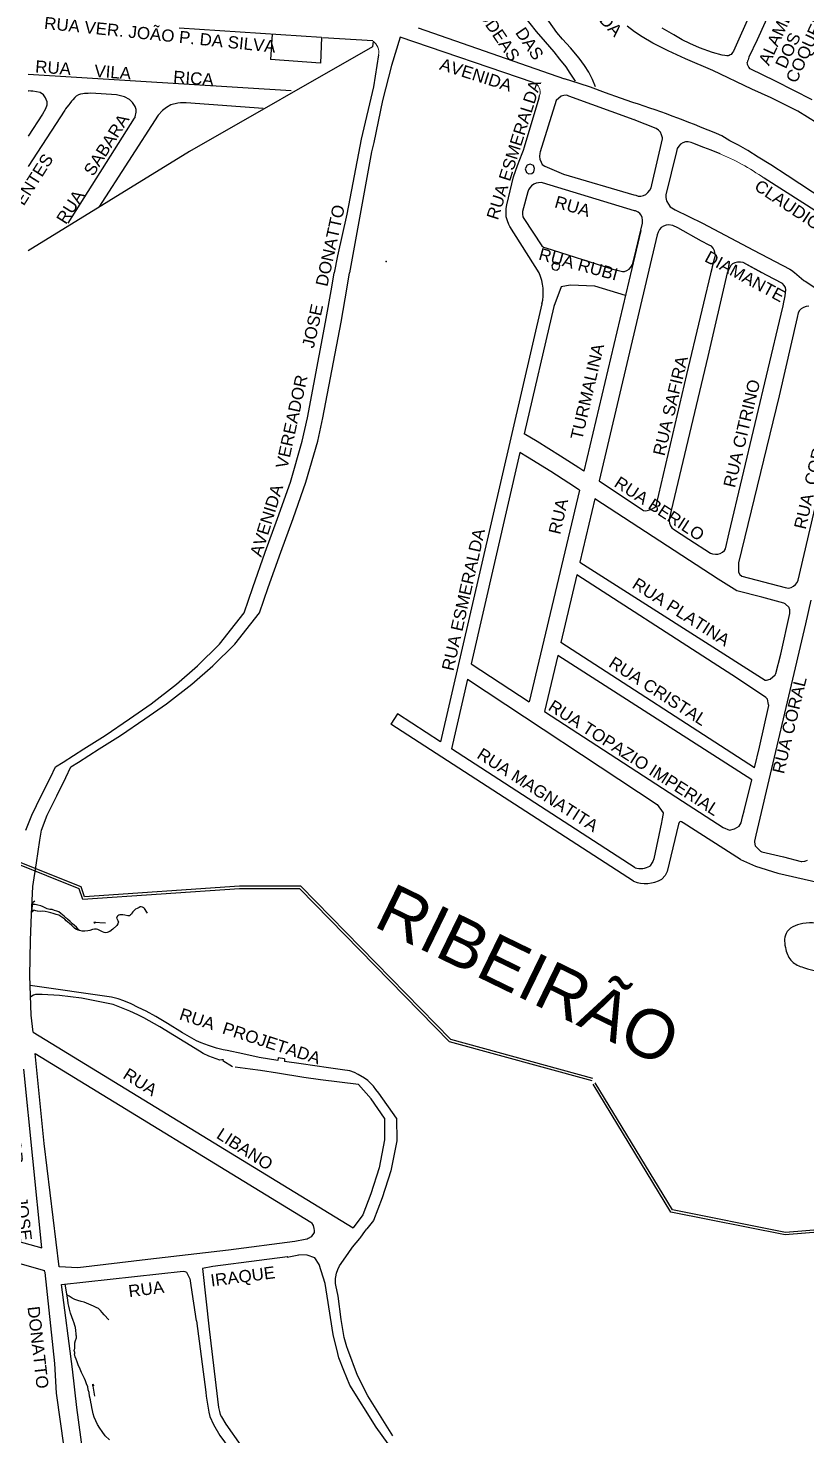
# Model space of a CAD drawing. Header units: millimetres. Extents: x 583 to 26013, y 350 to 21391.
# Drawn here: x 15091 to 15733, y 15925 to 17086 of the extents above; entities that cross this region are included whole.
import ezdxf

# ---------------------------------------------------------------- set-up
doc = ezdxf.new("R2010")
doc.units = ezdxf.units.MM
for name, color, linetype in [('105-QUADRAS_ESTRADAS', 80, 'Continuous'), ('110-CERCA_DE_ARAME', 10, 'Continuous'), ('115-PONTES_E_VIADUTO', 210, 'Continuous'), ('145-', 130, 'Continuous'), ('LINE', 7, 'Continuous'), ('RIOS', 140, 'Continuous'), ('TORRES', 7, 'Continuous')]:
    doc.layers.add(name, color=color, linetype=linetype)
doc.styles.add('EU', font='arial.ttf', dxfattribs={"height": 10})

# ---------------------------------------------------------------- blocks, each defined once
blk = doc.blocks.new('A$C17847469')
at = {"layer": 'LINE', "color": 1, "lineweight": 25}
blk.add_point((4.24, 4.24), dxfattribs=at)

msp = doc.modelspace()

# ---------------------------------------------------------------- linework, layer by layer
at = {"color": 0, "linetype": 'Continuous'}
for p, q in [((15514.85016, 16858.4526, -814.94843), (15431.22967, 16497.41609, -814.94843)), ((15524.59227, 16856.19621, -814.94843), (15500.34024, 16751.4866, -814.94843)), ((15496.7696, 16736.07014, -814.94843), (15456.39013, 16561.72936, -814.94843)), ((15453.45531, 16549.0581, -814.94843), (15440.15654, 16491.63984, -814.94843)), ((15395.66347, 16520.42967), (15390.23093, 16512.03399)), ((14921.68471, 16131.15968), (15102.40896, 16080.22212)), ((14916.39322, 16114.61956), (15104.56113, 16061.58399))]:
    msp.add_line(p, q, dxfattribs=at)
at = {"color": 0, "linetype": 'Continuous', "elevation": -814.94843}
for points in [[(15089.38754, 16424.62318), (15094.15382, 16436.89747), (15102.06344, 16452.94908), (15109.52999, 16468.10153), (15113.77562, 16476.71751), (15120.06069, 16480.71182), (15137.13764, 16491.5646), (15154.58296, 16502.65149), (15174.71922, 16516.38238), (15192.5016, 16528.80694), (15213.48966, 16544.86906), (15230.8495, 16560.14076), (15248.99697, 16578.03166), (15262.19413, 16594.65308), (15269.37718, 16603.69992), (15276.46262, 16624.77891), (15286.77524, 16653.83275), (15296.90672, 16681.52817), (15307.51393, 16711.54897), (15317.28084, 16745.18675), (15321.58994, 16764.61997), (15336.50552, 16843.48728), (15341.64358, 16872.20412), (15343.61551, 16884.00241)], [(15095.2319, 16257.99396), (15093.80969, 16272.17554), (15092.70327, 16304.44706), (15093.12162, 16333.6276), (15093.9146, 16355.35084), (15095.03082, 16378.27284), (15097.99463, 16397.73988), (15100.82594, 16416.33667), (15102.08754, 16424.62318), (15106.85382, 16436.89747), (15114.76344, 16452.94908), (15122.22999, 16468.10153), (15126.47562, 16476.71751), (15132.76069, 16480.71182), (15149.83764, 16491.5646), (15167.28296, 16502.65149), (15187.41922, 16516.38238), (15205.2016, 16528.80694), (15226.18966, 16544.86906), (15243.5495, 16560.14076), (15261.69697, 16578.03166), (15274.89413, 16594.65308), (15282.07718, 16603.69992), (15289.16262, 16624.77891), (15299.47524, 16653.83275), (15309.60672, 16681.52817), (15320.21393, 16711.54897), (15329.98084, 16745.18675), (15334.28994, 16764.61997), (15349.20552, 16843.48728), (15354.34358, 16872.20412), (15356.31551, 16884.00241)], [(15549.42029, 16720.47388), (15545.25392, 16723.19127), (15530.11214, 16732.88137), (15510.98895, 16744.93085), (15500.34024, 16751.4866)], [(15545.74776, 16704.96072), (15537.11384, 16710.59193), (15522.0711, 16720.21865), (15503.0586, 16732.19839), (15496.7696, 16736.07014)]]:
    msp.add_lwpolyline(points, dxfattribs=at)
at = {"color": 0, "linetype": 'Continuous'}
for points in [[(15583.70076, 16865.27822), (15558.44564, 16873.00617), (15538.16021, 16873.88746), (15530.66342, 16872.56552), (15524.59227, 16856.19621)], [(15678.5247, 16400.42151), (15690.87996, 16394.86735), (15709.47645, 16389.07553), (15838.44986, 16359.79161), (15840.50273, 16357.61969), (15841.95181, 16351.22455), (15842.07255, 16339.27893), (15841.46875, 16336.383), (15837.96681, 16328.29857), (15833.49469, 16321.33217), (15826.37005, 16313.97172), (15823.4719, 16310.71385), (15811.39625, 16307.45593), (15807.16976, 16306.73196), (15755.73426, 16315.28213)], [(15384.97243, 16187.11391), (15385.14421, 16169.3675), (15380.60233, 16146.28349), (15373.74481, 16124.86477), (15367.07813, 16107.55751), (15359.25355, 16096.71463)], [(15394.97287, 16187.11623), (15395.15365, 16168.44103), (15390.30253, 16143.7853), (15383.1804, 16121.54014), (15375.94455, 16102.75526), (15370.37664, 16095.94604)]]:
    msp.add_lwpolyline(points, dxfattribs=at)
at = {"color": 0, "linetype": 'Continuous', "lineweight": 20}
for centre, radius, start, end in [((15368.42789, 17065.57407), 11.93529, 350.97777706, 52.97123889), ((15504.89237, 17033.01502), 8.52803, 340.73212595, 70.74519326), ((15590.0256, 16810.13748), 186.42736, 54.60148886, 67.79756015)]:
    msp.add_arc(centre, radius, start, end, dxfattribs=at)
at = {"color": 0, "linetype": 'Continuous'}
for centre, radius, start, end in [((15345.08985, 16264.302), 798.69099, 66.52750339, 72.16222286), ((15476.64399, 16867.78981), 39.33059, 346.26667518, 24.41125131), ((15596.17498, 16408.8699), 15.91986, 253.56508077, 299.29313108), ((15600.29093, 16408.70155), 27.99966, 249.3530184, 298.53453916)]:
    msp.add_arc(centre, radius, start, end, dxfattribs=at)
msp.add_spline([(15755.73426, 16315.28213), (15754.36343, 16330.5211), (15749.05132, 16343.70535), (15730.03072, 16347.6435), (15716.15085, 16339.42477), (15715.97954, 16326.24047), (15720.94888, 16316.48071), (15730.54479, 16311.34398), (15756.79493, 16305.32567)], degree=3, dxfattribs=at)
at = {"layer": '105-QUADRAS_ESTRADAS', "color": 0, "linetype": 'Continuous'}
for p, q in [((15527.21551, 17082.30241), (15494.81551, 17128.30241)), ((15510.41551, 17083.00241), (15500.01551, 17096.30241)), ((15687.51551, 17099.40241), (15672.81551, 17066.80241)), ((15705.51551, 17105.40241), (15692.31551, 17076.30241)), ((15412.71551, 17086.00241), (15533.43464, 17043.88404)), ((15591.11551, 17082.90241), (15585.01551, 17087.50241)), ((15623.61551, 17080.20241), (15613.91551, 17085.90241)), ((15375.51551, 17075.30241), (15334.21551, 17077.90241)), ((15517.81551, 17074.50241), (15510.41551, 17083.00241)), ((15524.91551, 17066.40241), (15517.81551, 17074.50241)), ((15531.91551, 17076.80241), (15527.21551, 17082.30241)), ((15538.51551, 17069.60241), (15531.91551, 17076.80241)), ((15591.21551, 17082.90241), (15591.21551, 17082.90241)), ((15597.51551, 17078.70241), (15591.21551, 17082.90241)), ((15606.21551, 17073.40241), (15597.51551, 17078.70241)), ((15618.91551, 17067.10241), (15606.21551, 17073.40241)), ((15630.61551, 17076.20241), (15623.61551, 17080.20241)), ((15636.81551, 17073.20241), (15630.61551, 17076.20241)), ((15644.91551, 17069.70241), (15636.81551, 17073.20241)), ((15692.31551, 17076.30241), (15685.51551, 17061.80241)), ((15380.21551, 17063.70241), (15376.01551, 17037.30241)), ((15529.71551, 17060.20241), (15524.91551, 17066.40241)), ((15534.91551, 17053.80241), (15529.71551, 17060.20241)), ((15545.61551, 17061.10241), (15538.51551, 17069.60241)), ((15550.01551, 17055.00241), (15545.61551, 17061.10241)), ((15633.31551, 17060.60241), (15618.91551, 17067.10241)), ((15655.81551, 17050.90241), (15633.31551, 17060.60241)), ((15655.61551, 17065.80241), (15644.91551, 17069.70241)), ((15663.41551, 17063.60241), (15655.61551, 17065.80241)), ((15665.61551, 17063.20241), (15663.41551, 17063.60241)), ((15667.31551, 17062.90241), (15665.61551, 17063.20241)), ((15668.41551, 17063.10241), (15667.31551, 17062.90241)), ((15669.21551, 17063.20241), (15668.41551, 17063.10241)), ((15670.11551, 17063.80241), (15669.21551, 17063.20241)), ((15670.91551, 17064.10241), (15670.11551, 17063.80241)), ((15671.51551, 17064.80241), (15670.91551, 17064.10241)), ((15672.11551, 17065.60241), (15671.51551, 17064.80241)), ((15672.81551, 17066.80241), (15672.11551, 17065.60241)), ((15685.51551, 17061.80241), (15684.81551, 17059.70241)), ((15538.21551, 17048.80241), (15534.91551, 17053.80241)), ((15542.41551, 17042.20241), (15538.21551, 17048.80241)), ((15553.61551, 17049.60241), (15550.01551, 17055.00241)), ((15556.61551, 17043.60241), (15553.61551, 17049.60241)), ((15687.91551, 17035.60241), (15655.81551, 17050.90241)), ((15684.41551, 17058.70241), (15684.21551, 17057.50241)), ((15684.31551, 17056.50241), (15684.21551, 17057.50241)), ((15684.41551, 17055.70241), (15684.31551, 17056.50241)), ((15684.81551, 17059.70241), (15684.41551, 17058.70241)), ((15684.81551, 17054.70241), (15684.41551, 17055.70241)), ((15685.51551, 17053.50241), (15684.81551, 17054.70241)), ((15686.61551, 17052.20241), (15685.51551, 17053.50241)), ((15707.51551, 17042.00241), (15686.61551, 17052.20241)), ((15091.31551, 17048.10241), (15091.21551, 17048.10241)), ((15308.11551, 17034.20241), (15091.31551, 17047.70241)), ((15376.01551, 17037.30241), (15365.81551, 16994.20241)), ((15545.68421, 17040.09846), (15533.43464, 17043.88404)), ((15554.93652, 17037.05115), (15545.68421, 17040.09846)), ((15567.14146, 17032.58264), (15554.93652, 17037.05115)), ((15558.91551, 17037.30241), (15556.61551, 17043.60241)), ((15737.71551, 17026.80241), (15707.51551, 17042.00241)), ((15091.21551, 17034.10241), (15091.41551, 17034.10241)), ((15093.31551, 17033.80241), (15091.41551, 17034.10241)), ((15095.11551, 17033.80241), (15093.31551, 17033.80241)), ((15101.01551, 17032.70241), (15095.11551, 17033.80241)), ((15103.91551, 17030.70241), (15101.01551, 17032.70241)), ((15105.61551, 17028.30241), (15103.91551, 17030.70241)), ((15106.61551, 17025.50241), (15105.61551, 17028.30241)), ((15106.61551, 17025.50241), (15106.51551, 17022.20241)), ((15126.81551, 17025.50241), (15125.51551, 17023.80241)), ((15127.91551, 17026.70241), (15126.81551, 17025.50241)), ((15129.61551, 17028.60241), (15127.91551, 17026.70241)), ((15130.91551, 17029.70241), (15129.61551, 17028.60241)), ((15132.81551, 17030.70241), (15130.91551, 17029.70241)), ((15134.31551, 17031.30241), (15132.81551, 17030.70241)), ((15136.21551, 17031.60241), (15134.31551, 17031.30241)), ((15137.71551, 17031.90241), (15136.21551, 17031.60241)), ((15138.91551, 17032.00241), (15137.71551, 17031.90241)), ((15140.71551, 17032.00241), (15138.91551, 17032.00241)), ((15142.81551, 17032.10241), (15140.71551, 17032.00241)), ((15164.11551, 17030.80241), (15142.81551, 17032.10241)), ((15170.71551, 17029.30241), (15163.91551, 17030.70241)), ((15174.81551, 17026.90241), (15170.71551, 17029.30241)), ((15177.11551, 17024.60241), (15174.81551, 17026.90241)), ((15500.50387, 16987.98984), (15512.44749, 17028.42892)), ((15512.44749, 17028.42892), (15512.94271, 17030.20089)), ((15526.6659, 17026.13755), (15513.49129, 16983.83502)), ((15530.6679, 17029.67958), (15526.6659, 17026.13755)), ((15532.92704, 17030.32452), (15530.6679, 17029.67958)), ((15535.34012, 17030.43466), (15532.92704, 17030.32452)), ((15536.93839, 17029.85122), (15535.34012, 17030.43466)), ((15591.04413, 17010.12647), (15536.93839, 17029.85122)), ((15579.66184, 17028.03412), (15567.14146, 17032.58264)), ((15589.74728, 17024.59802), (15579.66184, 17028.03412)), ((15703.81551, 17028.40241), (15687.91551, 17035.60241)), ((15725.91551, 17017.30241), (15703.81551, 17028.40241)), ((15121.31551, 17018.10241), (15091.21551, 16971.70241)), ((15102.91551, 17015.00241), (15091.21551, 16996.70241)), ((15105.61551, 17019.40241), (15102.91551, 17015.00241)), ((15106.51551, 17022.20241), (15105.61551, 17019.40241)), ((15122.11551, 17019.30241), (15121.31551, 17018.10241)), ((15123.21551, 17020.60241), (15122.11551, 17019.30241)), ((15124.61551, 17022.60241), (15123.21551, 17020.60241)), ((15125.51551, 17023.80241), (15124.61551, 17022.60241)), ((15198.51551, 17014.20241), (15149.51551, 16938.30241)), ((15179.51551, 17021.10241), (15177.11551, 17024.60241)), ((15179.41551, 17012.80241), (15180.21551, 17016.60241)), ((15180.21551, 17018.70241), (15179.51551, 17021.10241)), ((15180.21551, 17016.60241), (15180.21551, 17018.70241)), ((15202.01551, 17017.80241), (15198.51551, 17014.20241)), ((15205.41551, 17020.40241), (15202.01551, 17017.80241)), ((15208.81551, 17022.50241), (15205.41551, 17020.40241)), ((15214.61551, 17024.00241), (15208.81551, 17022.50241)), ((15216.91551, 17024.30241), (15214.61551, 17024.00241)), ((15221.51551, 17024.30241), (15216.91551, 17024.30241)), ((15284.91551, 17019.60241), (15221.51551, 17024.30241)), ((15741.81551, 17007.50241), (15725.91551, 17017.30241)), ((15178.71551, 17011.50241), (15124.01551, 16925.00241)), ((15179.41551, 17012.80241), (15178.71551, 17011.50241)), ((15609.04413, 17003.12647), (15591.04413, 17010.12647)), ((15610.89216, 17001.82479), (15609.04413, 17003.12647)), ((15091.21551, 16995.90241), (15091.21551, 16995.90241)), ((15365.81551, 16994.20241), (15359.01551, 16958.30241)), ((15605.43715, 16956.66246), (15614.28309, 16994.57095)), ((15612.50089, 16999.96292), (15610.89216, 17001.82479)), ((15613.49266, 16997.79128), (15612.50089, 16999.96292)), ((15614.1805, 16995.35986), (15613.49266, 16997.79128)), ((15614.28309, 16994.57095), (15614.1805, 16995.35986)), ((15631.15149, 16991.35594), (15629.22708, 16990.2167)), ((15633.22121, 16991.99368), (15631.15149, 16991.35594)), ((15635.45122, 16992.04558), (15633.22121, 16991.99368)), ((15638.05074, 16991.49173), (15635.45122, 16992.04558)), ((15639.42272, 16991.07044), (15638.05074, 16991.49173)), ((15648.44223, 16987.52116), (15639.42272, 16991.07044)), ((15669.91551, 16993.00241), (15663.21551, 16996.90241)), ((15676.91551, 16989.30241), (15669.91551, 16993.00241)), ((15494.74799, 16972.63669), (15498.48248, 16982.38791)), ((15498.48248, 16982.38791), (15499.53824, 16985.26456)), ((15499.53824, 16985.26456), (15500.50387, 16987.98984)), ((15513.14903, 16982.74096), (15512.84926, 16980.12551)), ((15512.84926, 16980.12551), (15513.06651, 16977.8123)), ((15513.49129, 16983.83502), (15513.14903, 16982.74096)), ((15625.77367, 16984.1883), (15617.04538, 16948.32212)), ((15626.45923, 16986.57592), (15625.77367, 16984.1883)), ((15627.63157, 16988.5384), (15626.45923, 16986.57592)), ((15629.22708, 16990.2167), (15627.63157, 16988.5384)), ((15654.42473, 16985.1938), (15648.44223, 16987.52116)), ((15661.86307, 16982.17852), (15654.42473, 16985.1938)), ((15684.51551, 16984.80241), (15676.91551, 16989.30241)), ((15693.21551, 16979.40241), (15684.51551, 16984.80241)), ((15703.61551, 16973.00241), (15693.21551, 16979.40241)), ((15491.48664, 16963.33804), (15494.74799, 16972.63669)), ((15502.59223, 16972.75618), (15500.97764, 16969.89004)), ((15500.97764, 16969.89004), (15502.17043, 16966.91543)), ((15505.18327, 16973.53896), (15502.59223, 16972.75618)), ((15507.87764, 16972.45004), (15505.18327, 16973.53896)), ((15506.51964, 16966.06804), (15508.19609, 16967.39715)), ((15508.79264, 16970.03904), (15507.87764, 16972.45004)), ((15508.19609, 16967.39715), (15508.79264, 16970.03904)), ((15513.06651, 16977.8123), (15514.18987, 16975.37337)), ((15514.18987, 16975.37337), (15515.10903, 16973.51706)), ((15515.10903, 16973.51706), (15517.23635, 16972.08204)), ((15517.23635, 16972.08204), (15532.74464, 16965.50461)), ((15717.11551, 16964.40241), (15703.61551, 16973.00241)), ((15359.01551, 16958.30241), (15353.91551, 16932.50241)), ((15485.90383, 16940.07858), (15491.48664, 16963.33804)), ((15502.17043, 16966.91543), (15503.94464, 16965.73204)), ((15503.94464, 16965.73204), (15506.51964, 16966.06804)), ((15503.94464, 16965.73204), (15503.94464, 16965.73204)), ((15506.31069, 16955.84162), (15504.87533, 16954.28832)), ((15508.18703, 16957.084), (15506.31069, 16955.84162)), ((15509.97805, 16958.01668), (15508.18703, 16957.084)), ((15512.08765, 16958.39917), (15509.97805, 16958.01668)), ((15514.28863, 16958.45835), (15512.08765, 16958.39917)), ((15515.21654, 16958.33403), (15514.28863, 16958.45835)), ((15591.08645, 16935.22508), (15515.21654, 16958.33403)), ((15532.74464, 16965.50461), (15590.74464, 16948.50461)), ((15604.84045, 16954.25688), (15605.43715, 16956.66246)), ((15789.31461, 16916.54056), (15717.11551, 16964.40241)), ((15503.28934, 16950.73185), (15498.91724, 16934.6826)), ((15503.805, 16952.50054), (15503.28934, 16950.73185)), ((15504.87533, 16954.28832), (15503.805, 16952.50054)), ((15590.74464, 16948.50461), (15592.2061, 16948.10708)), ((15592.2061, 16948.10708), (15594.21237, 16947.40742)), ((15594.21237, 16947.40742), (15596.36617, 16947.32282)), ((15596.36617, 16947.32282), (15598.63271, 16947.76711)), ((15598.63271, 16947.76711), (15600.58965, 16948.71637)), ((15600.58965, 16948.71637), (15602.31943, 16950.3196)), ((15602.31943, 16950.3196), (15603.84785, 16952.27249)), ((15603.84785, 16952.27249), (15604.84045, 16954.25688)), ((15617.04538, 16948.32212), (15617.09883, 16946.08738)), ((15617.09883, 16946.08738), (15617.61952, 16943.3362)), ((15353.91551, 16932.50241), (15346.31551, 16898.00241)), ((15485.34206, 16933.7543), (15485.50122, 16937.03436)), ((15485.45038, 16930.36866), (15485.34206, 16933.7543)), ((15485.50122, 16937.03436), (15485.90383, 16940.07858)), ((15498.91724, 16934.6826), (15498.90706, 16934.36876)), ((15498.90706, 16934.36876), (15498.92986, 16932.39266)), ((15498.92986, 16932.39266), (15499.24158, 16930.11609)), ((15592.08645, 16935.22508), (15591.08645, 16935.22508)), ((15594.14435, 16934.19892), (15592.08645, 16935.22508)), ((15595.61113, 16933.08433), (15594.14435, 16934.19892)), ((15596.72249, 16931.5514), (15595.61113, 16933.08433)), ((15617.61952, 16943.3362), (15617.73825, 16942.87294)), ((15617.73825, 16942.87294), (15620.49074, 16938.56894)), ((15620.49074, 16938.56894), (15620.67822, 16938.37901)), ((15620.67822, 16938.37901), (15624.83425, 16935.90751)), ((15624.83425, 16935.90751), (15647.19164, 16924.97004)), ((15486.37295, 16927.01438), (15485.45038, 16930.36866)), ((15487.53366, 16923.94655), (15486.37295, 16927.01438)), ((15488.38076, 16922.39713), (15487.53366, 16923.94655)), ((15512.45852, 16884.04448), (15488.38076, 16922.39713)), ((15499.24158, 16930.11609), (15500.06399, 16928.79996)), ((15500.06399, 16928.79996), (15514.86019, 16906.3163)), ((15591.21943, 16897.18713), (15597.83173, 16925.13163)), ((15597.53546, 16929.63109), (15596.72249, 16931.5514)), ((15597.8373, 16927.54632), (15597.53546, 16929.63109)), ((15597.83173, 16925.13163), (15597.8373, 16927.54632)), ((15613.2652, 16921.43659), (15611.79284, 16919.72587)), ((15615.02403, 16922.60963), (15613.2652, 16921.43659)), ((15617.24259, 16923.39012), (15615.02403, 16922.60963)), ((15619.28908, 16923.66259), (15617.24259, 16923.39012)), ((15622.89564, 16922.97504), (15619.28908, 16923.66259)), ((15627.02378, 16921.18996), (15622.89564, 16922.97504)), ((15646.32964, 16910.25404), (15627.02378, 16921.18996)), ((15647.19164, 16924.97004), (15689.29512, 16902.63294)), ((15596.43029, 16919.04915), (15549.42029, 16720.47388)), ((15610.00604, 16915.34847), (15562.03703, 16712.72224)), ((15610.6624, 16917.66814), (15610.00604, 16915.34847)), ((15611.79284, 16919.72587), (15610.6624, 16917.66814)), ((15652.78416, 16906.99721), (15646.32964, 16910.25404)), ((15346.31551, 16898.00241), (15343.61551, 16884.00241)), ((15514.86019, 16906.3163), (15516.12626, 16905.37479)), ((15516.12626, 16905.37479), (15518.20439, 16904.56662)), ((15518.20439, 16904.56662), (15573.42604, 16887.16529)), ((15654.73149, 16906.00175), (15652.78416, 16906.99721)), ((15656.15805, 16904.42952), (15654.73149, 16906.00175)), ((15657.10371, 16902.13102), (15656.15805, 16904.42952)), ((15656.85964, 16894.82704), (15657.89679, 16898.4996)), ((15657.89679, 16898.4996), (15657.10371, 16902.13102)), ((15689.29512, 16902.63294), (15719.17581, 16887.03117)), ((15524.00626, 16891.85214), (15523.07164, 16890.01204)), ((15523.07164, 16890.01204), (15523.26702, 16888.43996)), ((15523.26702, 16888.43996), (15523.93587, 16887.20876)), ((15523.93587, 16887.20876), (15525.27353, 16886.43486)), ((15523.93587, 16887.20876), (15523.93587, 16887.20876)), ((15525.90718, 16892.80192), (15524.00626, 16891.85214)), ((15525.27353, 16886.43486), (15527.06884, 16886.29415)), ((15528.40652, 16892.13355), (15525.90718, 16892.80192)), ((15527.06884, 16886.29415), (15529.18096, 16887.91229)), ((15529.56819, 16890.23399), (15528.40652, 16892.13355)), ((15529.18096, 16887.91229), (15529.56819, 16890.23399)), ((15573.42604, 16887.16529), (15581.25284, 16885.16666)), ((15583.03276, 16885.20897), (15584.87938, 16885.94129)), ((15584.87938, 16885.94129), (15586.69828, 16887.20788)), ((15586.69828, 16887.20788), (15588.29582, 16888.83042)), ((15588.29582, 16888.83042), (15589.44051, 16890.82348)), ((15589.44051, 16890.82348), (15590.21943, 16893.18713)), ((15590.21943, 16893.18713), (15591.21943, 16897.18713)), ((15634.29464, 16800.13404), (15656.85964, 16894.82704)), ((15654.29464, 16884.13404), (15656.85964, 16894.82704)), ((15670.4997, 16890.19842), (15667.60064, 16884.13604)), ((15672.11348, 16891.51222), (15670.4997, 16890.19842)), ((15674.05915, 16892.43071), (15672.11348, 16891.51222)), ((15676.25737, 16892.79164), (15674.05915, 16892.43071)), ((15678.65562, 16892.90032), (15676.25737, 16892.79164)), ((15680.70975, 16892.48534), (15678.65562, 16892.90032)), ((15700.15164, 16882.05904), (15680.70975, 16892.48534)), ((15696.15164, 16884.05904), (15680.70975, 16892.48534)), ((15719.17581, 16887.03117), (15720.76562, 16886.14443)), ((15720.76562, 16886.14443), (15723.07545, 16884.22413)), ((15343.61551, 16884.00241), (15343.61551, 16884.00241)), ((15581.25284, 16885.16666), (15583.03276, 16885.20897)), ((15667.60064, 16884.13604), (15651.70464, 16814.97204)), ((15667.60064, 16884.13604), (15667.60064, 16884.13604)), ((15713.25987, 16875.31315), (15700.15164, 16882.05904)), ((15714.60968, 16873.6454), (15713.25987, 16875.31315)), ((15723.07545, 16884.22413), (15730.95526, 16877.87471)), ((15723.07545, 16884.22413), (15723.07545, 16884.22413)), ((15730.95526, 16877.87471), (15732.0403, 16877.08342)), ((15732.0403, 16877.08342), (15757.94164, 16859.98204)), ((15715.69739, 16871.85638), (15714.60968, 16873.6454)), ((15714.98372, 16862.48047), (15715.47073, 16865.08499)), ((15715.47073, 16865.08499), (15716.11053, 16870.12307)), ((15716.11053, 16870.12307), (15715.69739, 16871.85638)), ((15712.00964, 16849.95904), (15713.80457, 16856.9601)), ((15713.80457, 16856.9601), (15714.3044, 16859.80546)), ((15714.3044, 16859.80546), (15714.98372, 16862.48047)), ((15726.24227, 16851.04972), (15725.19464, 16847.15804)), ((15727.23168, 16852.97688), (15726.24227, 16851.04972)), ((15728.59564, 16854.44159), (15727.23168, 16852.97688)), ((15730.61432, 16855.59371), (15728.59564, 16854.44159)), ((15732.65745, 16856.46431), (15730.61432, 16855.59371)), ((15735.01975, 16856.60501), (15732.65745, 16856.46431)), ((15669.32964, 16669.62404), (15712.00964, 16849.95904)), ((15725.19464, 16847.15804), (15710.39164, 16782.64504)), ((15651.70464, 16814.97204), (15620.06384, 16682.24849)), ((15726.07564, 16630.62038), (15767.29383, 16807.37034)), ((15609.27631, 16693.21172), (15634.29464, 16800.13404)), ((15710.39164, 16782.64504), (15677.0813, 16644.91837)), ((15562.03703, 16712.72224), (15597.76735, 16688.67921)), ((15545.74776, 16704.96072), (15504.4505, 16530.51671)), ((15558.48762, 16697.72917), (15546.15747, 16645.6453)), ((15660.05984, 16631.48641), (15558.48762, 16697.72917)), ((15597.76735, 16688.67921), (15598.71925, 16688.04137)), ((15602.82769, 16688.28927), (15605.29115, 16689.12187)), ((15605.29115, 16689.12187), (15607.08735, 16690.39092)), ((15607.08735, 16690.39092), (15608.73224, 16691.5487)), ((15608.73224, 16691.5487), (15609.27631, 16693.21172)), ((15598.71925, 16688.04137), (15600.4717, 16687.78497)), ((15600.4717, 16687.78497), (15602.82769, 16688.28927)), ((15620.06384, 16682.24849), (15619.83597, 16679.76007)), ((15619.83597, 16679.76007), (15620.03656, 16677.68393)), ((15620.03656, 16677.68393), (15620.9183, 16675.61243)), ((15620.9183, 16675.61243), (15622.10202, 16673.81462)), ((15622.10202, 16673.81462), (15623.40207, 16672.65107)), ((15623.40207, 16672.65107), (15635.86364, 16664.43104)), ((15666.20979, 16656.56097), (15669.32964, 16669.62404)), ((15635.86364, 16664.43104), (15653.96454, 16652.89108)), ((15661.92325, 16652.79352), (15663.65522, 16653.79197)), ((15663.65522, 16653.79197), (15665.28863, 16655.20948)), ((15665.28863, 16655.20948), (15666.20979, 16656.56097)), ((15546.15747, 16645.6453), (15597.60964, 16612.88804)), ((15653.96454, 16652.89108), (15655.64334, 16652.37815)), ((15655.64334, 16652.37815), (15657.85859, 16652.0574)), ((15657.85859, 16652.0574), (15659.98913, 16652.12357)), ((15659.98913, 16652.12357), (15661.92325, 16652.79352)), ((15677.0813, 16644.91837), (15676.97259, 16640.76035)), ((15543.66874, 16635.13265), (15530.46227, 16579.34711)), ((15656.16833, 16562.4406), (15543.66874, 16635.13265)), ((15675.69435, 16621.80508), (15660.05984, 16631.48641)), ((15676.97259, 16640.76035), (15676.89815, 16637.36258)), ((15676.89815, 16637.36258), (15678.15628, 16635.39137)), ((15678.15628, 16635.39137), (15679.72456, 16634.04643)), ((15679.72456, 16634.04643), (15715.5005, 16624.56205)), ((15725.32107, 16628.82464), (15726.07564, 16630.62038)), ((15696.22932, 16616.8081), (15675.69435, 16621.80508)), ((15715.5005, 16624.56205), (15718.16692, 16624.17393)), ((15718.16692, 16624.17393), (15720.42303, 16624.7132)), ((15720.42303, 16624.7132), (15722.30876, 16625.76624)), ((15722.30876, 16625.76624), (15723.96579, 16627.27052)), ((15723.96579, 16627.27052), (15725.32107, 16628.82464)), ((15597.60964, 16612.88804), (15699.06819, 16548.39952)), ((15714.34269, 16611.86426), (15696.22932, 16616.8081)), ((15715.50617, 16611.22605), (15714.34269, 16611.86426)), ((15718.60803, 16608.23757), (15715.50617, 16611.22605)), ((15719.08607, 16606.93472), (15718.60803, 16608.23757)), ((15736.48838, 16614.29036), (15732.07915, 16594.74179)), ((15711.93407, 16569.81071), (15719.26773, 16603.30448)), ((15719.19199, 16606.41393), (15719.08607, 16606.93472)), ((15719.26773, 16603.30448), (15719.19199, 16606.41393)), ((15732.07915, 16594.74179), (15691.138, 16420.55115)), ((15690.20314, 16475.96618), (15530.46227, 16579.34711)), ((15456.39013, 16561.72936), (15504.4505, 16530.51671)), ((15527.90809, 16568.55796), (15516.97649, 16522.38175)), ((15687.80694, 16466.0587), (15527.90809, 16568.55796)), ((15675.2354, 16550.20261), (15656.16833, 16562.4406)), ((15707.83892, 16553.78957), (15711.93407, 16569.81071)), ((15699.40729, 16534.02607), (15675.2354, 16550.20261)), ((15703.16998, 16549.11538), (15707.3016, 16552.77139)), ((15707.3016, 16552.77139), (15707.83892, 16553.78957)), ((15453.45531, 16549.0581), (15609.80375, 16445.64258)), ((15699.06819, 16548.39952), (15700.0368, 16548.35505)), ((15700.0368, 16548.35505), (15703.16998, 16549.11538)), ((15694.34648, 16493.09748), (15701.96723, 16527.27581)), ((15700.85484, 16532.69809), (15699.40729, 16534.02607)), ((15701.72452, 16528.1814), (15700.85484, 16532.69809)), ((15701.96723, 16527.27581), (15701.72452, 16528.1814)), ((15431.22967, 16497.41609), (15395.66347, 16520.42967)), ((15516.97649, 16522.38175), (15630.74364, 16448.49604)), ((15590.41799, 16382.50028), (15390.23093, 16512.03399)), ((15591.67084, 16393.6005), (15440.15654, 16491.63984)), ((15690.20314, 16475.96618), (15694.34648, 16493.09748)), ((15681.61998, 16440.47775), (15687.80694, 16466.0587)), ((15609.80375, 16445.64258), (15614.74902, 16438.7628)), ((15630.74364, 16448.49604), (15664.41177, 16426.70966)), ((15614.8269, 16438.41746), (15613.6161, 16432.61525)), ((15614.74902, 16438.7628), (15614.8269, 16438.41746)), ((15679.12295, 16430.5429), (15680.23813, 16435.5063)), ((15680.23813, 16435.5063), (15681.61998, 16440.47775)), ((15613.37078, 16430.98498), (15607.23935, 16400.89635)), ((15613.6161, 16432.61525), (15613.37078, 16430.98498)), ((15627.47737, 16429.47374), (15618.25565, 16390.60319)), ((15628.07025, 16430.8604), (15627.47737, 16429.47374)), ((15628.67505, 16431.57925), (15628.07025, 16430.8604)), ((15629.13546, 16431.74261), (15628.67505, 16431.57925)), ((15629.87891, 16431.56952), (15629.13546, 16431.74261)), ((15631.24635, 16430.74432), (15629.87891, 16431.56952)), ((15678.5247, 16400.42151), (15631.24635, 16430.74432)), ((15664.41177, 16426.70966), (15669.5431, 16424.56028)), ((15669.5431, 16424.56028), (15673.70416, 16425.75263)), ((15673.70416, 16425.75263), (15677.39818, 16428.02977)), ((15677.39818, 16428.02977), (15679.12295, 16430.5429)), ((15690.10144, 16415.41107), (15690.02249, 16414.78196)), ((15690.02249, 16414.78196), (15690.72253, 16411.58394)), ((15691.138, 16420.55115), (15690.10144, 16415.41107)), ((15690.72253, 16411.58394), (15695.04369, 16407.34542)), ((15606.34464, 16398.76304), (15603.96421, 16394.98574)), ((15607.23935, 16400.89635), (15606.34464, 16398.76304)), ((15607.23935, 16400.89635), (15607.23935, 16400.89635)), ((15695.04369, 16407.34542), (15696.09686, 16406.85081)), ((15696.09686, 16406.85081), (15714.03821, 16402.64111)), ((15714.03821, 16402.64111), (15728.51823, 16398.72778)), ((15728.51823, 16398.72778), (15729.19495, 16398.77095)), ((15729.19495, 16398.77095), (15731.74097, 16399.0021)), ((15731.74097, 16399.0021), (15732.39355, 16399.20999)), ((15732.39355, 16399.20999), (15733.90961, 16399.83166)), ((15603.96421, 16394.98574), (15603.96421, 16394.98574)), ((15616.44071, 16387.11595), (15613.66604, 16384.10302)), ((15618.25565, 16390.60319), (15616.44071, 16387.11595)), ((15613.66604, 16384.10302), (15613.66604, 16384.10302)), ((15095.71551, 16288.70241), (15093.29155, 16287.28843)), ((15097.31551, 16289.20241), (15095.71551, 16288.70241)), ((15098.51551, 16289.20241), (15097.31551, 16289.20241)), ((15102.71551, 16289.10241), (15098.51551, 16289.20241)), ((15117.01551, 16288.30241), (15102.71551, 16289.10241)), ((15135.31551, 16286.10241), (15117.01551, 16288.30241)), ((15161.21551, 16280.80241), (15135.31551, 16286.10241)), ((15175.01551, 16275.50241), (15161.21551, 16280.80241)), ((15181.61551, 16272.30241), (15175.01551, 16275.50241)), ((15186.51551, 16269.80241), (15181.61551, 16272.30241)), ((15199.81551, 16262.40241), (15186.51551, 16269.80241)), ((15232.41551, 16242.30241), (15199.81551, 16262.40241)), ((15095.2319, 16257.99396), (15359.25355, 16096.71463)), ((15104.51551, 16166.30241), (15096.98787, 16240.49767)), ((15096.98787, 16240.49767), (15324.2124, 16101.56297)), ((15235.61551, 16240.60241), (15232.41551, 16242.30241)), ((15240.31551, 16238.30241), (15235.61551, 16240.60241)), ((15246.11551, 16236.00241), (15240.31551, 16238.30241)), ((15249.31551, 16235.10241), (15246.11551, 16236.00241)), ((15297.31551, 16236.90241), (15297.01551, 16234.70241)), ((15302.71551, 16236.00241), (15297.31551, 16236.90241)), ((15302.71551, 16236.00241), (15302.51551, 16233.90241)), ((15102.40896, 16080.22212), (15087.6521, 16227.60556)), ((15250.91551, 16235.20241), (15249.31551, 16235.10241)), ((15252.21551, 16235.20241), (15250.91551, 16235.20241)), ((15259.71551, 16229.60241), (15251.71551, 16234.50241)), ((15274.31551, 16227.70241), (15262.01551, 16229.20241)), ((15282.81551, 16226.40241), (15274.31551, 16227.70241)), ((15296.71551, 16224.30241), (15282.81551, 16226.40241)), ((15318.51551, 16220.60241), (15296.71551, 16224.30241)), ((15316.21551, 16232.00241), (15302.51551, 16233.90241)), ((15338.81551, 16228.60241), (15316.21551, 16232.00241)), ((15352.31551, 16226.70241), (15338.81551, 16228.60241)), ((15354.61551, 16226.50241), (15352.31551, 16226.70241)), ((15356.51551, 16226.10241), (15354.61551, 16226.50241)), ((15360.31551, 16224.90241), (15356.51551, 16226.10241)), ((15363.41551, 16223.30241), (15360.31551, 16224.90241)), ((15332.21551, 16218.70241), (15318.51551, 16220.60241)), ((15363.51551, 16214.90241), (15332.21551, 16218.70241)), ((15368.51551, 16220.20241), (15363.41551, 16223.30241)), ((15373.91551, 16203.00241), (15363.51551, 16214.90241)), ((15371.21551, 16218.10241), (15368.51551, 16220.20241)), ((15373.11551, 16216.40241), (15371.21551, 16218.10241)), ((15375.91551, 16213.60241), (15373.11551, 16216.40241)), ((15378.01551, 16210.90241), (15375.91551, 16213.60241)), ((15384.97243, 16187.11391), (15373.91551, 16203.00241)), ((15380.31551, 16207.70241), (15378.01551, 16210.90241)), ((15394.97287, 16187.11623), (15380.31551, 16207.70241)), ((15091.21551, 16197.90241), (15091.21551, 16197.90241)), ((15116.90878, 16064.71018), (15104.51551, 16166.30241)), ((15324.2124, 16101.56297), (15324.9485, 16100.8109)), ((15324.9485, 16100.8109), (15326.13829, 16098.73438)), ((15326.13829, 16098.73438), (15326.81034, 16096.32995)), ((15311.09876, 16085.49244), (15256.35699, 16078.25747)), ((15319.73747, 16087.05495), (15311.09876, 16085.49244)), ((15321.24206, 16087.49542), (15319.73747, 16087.05495)), ((15322.0884, 16087.88137), (15321.24206, 16087.49542)), ((15324.55147, 16089.20653), (15322.0884, 16087.88137)), ((15324.61146, 16089.41734), (15324.55147, 16089.20653)), ((15326.92999, 16093.03398), (15324.61146, 16089.41734)), ((15326.81034, 16096.32995), (15327.09553, 16094.50994)), ((15327.09553, 16094.50994), (15326.92999, 16093.03398)), ((15358.74064, 16080.78504), (15364.68164, 16088.05204)), ((15364.68164, 16088.05204), (15365.44764, 16089.04004)), ((15365.44764, 16089.04004), (15368.86664, 16093.63804)), ((15368.86664, 16093.63804), (15370.37664, 16095.94604)), ((15230.38332, 16075.45826), (15190.01517, 16070.52651)), ((15256.35699, 16078.25747), (15230.38332, 16075.45826)), ((15304.91564, 16072.53904), (15314.34076, 16074.597)), ((15321.19776, 16074.21928), (15314.34076, 16074.597)), ((15327.603, 16071.92502), (15321.19776, 16074.21928)), ((15348.01264, 16065.42704), (15354.97964, 16075.49604)), ((15354.97964, 16075.49604), (15358.74064, 16080.78504)), ((15132.27217, 16063.82008), (15116.90878, 16064.71018)), ((15190.01517, 16070.52651), (15132.27217, 16063.82008)), ((15331.30547, 16066.55506), (15327.603, 16071.92502)), ((15336.07778, 16050.96521), (15331.30547, 16066.55506)), ((15345.53764, 16059.46504), (15346.62664, 16062.51004)), ((15346.62664, 16062.51004), (15348.01264, 16065.42704)), ((15104.61551, 16061.50241), (15104.56113, 16061.58399)), ((15104.81551, 16061.00241), (15104.61551, 16061.50241)), ((15105.11551, 16059.90241), (15104.81551, 16061.00241)), ((15113.11551, 15984.90241), (15105.11551, 16059.90241)), ((15336.11351, 16050.83428), (15336.07778, 16050.96521)), ((15337.78265, 16040.48541), (15336.11351, 16050.83428)), ((15344.66964, 16050.98404), (15344.74564, 16054.99604)), ((15344.81364, 16049.53904), (15344.66964, 16050.98404)), ((15344.74564, 16054.99604), (15344.88464, 16056.39104)), ((15344.88464, 16056.39104), (15345.53764, 16059.46504)), ((15127.81551, 15980.10241), (15118.61136, 16050.09942)), ((15229.88315, 16020.02567), (15225.6088, 16049.1192)), ((15337.71948, 16040.38821), (15337.78265, 16040.48541)), ((15342.67683, 16008.747), (15337.71948, 16040.38821)), ((15346.69864, 16040.31004), (15344.81364, 16049.53904)), ((15349.34864, 16021.29904), (15346.69864, 16040.31004)), ((15229.88315, 16020.02567), (15237.71785, 15961.17655)), ((15351.52464, 16007.86804), (15349.34864, 16021.29904)), ((15346.65484, 15993.23111), (15342.67683, 16008.747)), ((15351.77964, 16006.32304), (15351.52464, 16007.86804)), ((15353.94264, 15998.71204), (15351.77964, 16006.32304)), ((15347.47354, 15989.71253), (15346.65484, 15993.23111)), ((15354.93521, 15996.32037), (15353.94264, 15998.71204)), ((15362.83798, 15975.00109), (15354.93521, 15996.32037)), ((15351.49699, 15979.26051), (15347.47354, 15989.71253)), ((15131.31551, 15948.70241), (15127.81551, 15980.10241)), ((15356.57495, 15966.97698), (15351.49699, 15979.26051)), ((15371.16364, 15958.15504), (15362.83798, 15975.00109)), ((15237.71785, 15961.17655), (15237.89167, 15957.86384)), ((15237.89167, 15957.86384), (15240.23789, 15944.86465)), ((15378.12997, 15932.43025), (15356.57495, 15966.97698)), ((15391.92364, 15925.23204), (15371.16364, 15958.15504)), ((15140.01551, 15884.00241), (15131.31551, 15948.70241)), ((15240.23789, 15944.86465), (15241.09488, 15941.27009)), ((15241.09488, 15941.27009), (15243.91459, 15934.64436)), ((15243.91459, 15934.64436), (15249.1509, 15925.6806)), ((15250.74621, 15940.93343), (15254.2141, 15934.87128)), ((15254.2141, 15934.87128), (15405.94023, 15718.86888)), ((15254.2141, 15934.87128), (15290.2141, 15883.87128)), ((15249.1509, 15925.6806), (15249.21843, 15925.65203)), ((15249.21843, 15925.65203), (15261.58034, 15908.89184)), ((15392.94082, 15911.70148), (15378.12997, 15932.43025))]:
    msp.add_line(p, q, dxfattribs=at)
at = {"layer": '110-CERCA_DE_ARAME', "color": 0, "linetype": 'Continuous'}
for p, q in [((15333.01551, 17078.00241), (15215.71551, 17085.70241)), ((15292.31551, 17080.80241), (15290.91551, 17060.00241)), ((15333.01551, 17078.00241), (15332.21551, 17057.00241)), ((15375.61551, 17075.10241), (15375.01551, 17070.50241)), ((15398.01551, 17078.30241), (15390.91551, 17055.00241)), ((15507.70466, 17041.066), (15398.01551, 17078.30241)), ((15375.01551, 17070.50241), (15224.31551, 16984.00241)), ((15332.21551, 17057.00241), (15290.91551, 17060.00241)), ((15390.91551, 17055.00241), (15383.31551, 17026.10241)), ((15383.31551, 17026.10241), (15376.21551, 16991.40241)), ((15591.21551, 17011.60241), (15591.21551, 17011.60241)), ((15376.21551, 16991.40241), (15374.21551, 16983.90241)), ((15224.31551, 16984.00241), (15091.21551, 16902.10241)), ((15374.21551, 16983.90241), (15356.31551, 16884.00241)), ((15801.75913, 16895.76367), (15698.01551, 16962.10241)), ((15356.31551, 16884.00241), (15356.31551, 16884.00241)), ((15160.01551, 16287.00241), (15092.97611, 16296.48892, -814.94843)), ((15165.51551, 16285.50241), (15160.01551, 16287.00241)), ((15170.11551, 16283.90241), (15165.51551, 16285.50241)), ((15176.11551, 16281.40241), (15170.11551, 16283.90241)), ((15182.01551, 16278.50241), (15176.11551, 16281.40241)), ((15188.51551, 16275.40241), (15182.01551, 16278.50241)), ((15196.61551, 16271.00241), (15188.51551, 16275.40241)), ((15206.01551, 16265.20241), (15196.61551, 16271.00241)), ((15218.41551, 16257.40241), (15206.01551, 16265.20241)), ((15226.21551, 16253.20241), (15218.41551, 16257.40241)), ((15230.01551, 16250.90241), (15226.21551, 16253.20241)), ((15233.91551, 16249.40241), (15230.01551, 16250.90241)), ((15239.81551, 16247.20241), (15233.91551, 16249.40241)), ((15246.51551, 16244.90241), (15239.81551, 16247.20241)), ((15252.01551, 16243.50241), (15246.51551, 16244.90241)), ((15255.41551, 16242.90241), (15252.01551, 16243.50241)), ((15268.11551, 16240.10241), (15255.41551, 16242.90241)), ((15281.61551, 16237.10241), (15268.11551, 16240.10241)), ((15297.01551, 16234.70241), (15281.61551, 16237.10241)), ((15243.49012, 16064.81731), (15234.99127, 16063.29799)), ((15234.99127, 16063.29799), (15240.36698, 16013.14241)), ((15281.80498, 16069.9121), (15243.49012, 16064.81731)), ((15305.18504, 16072.76795), (15281.80498, 16069.9121)), ((15305.36918, 16072.79458), (15305.18504, 16072.76795)), ((15118.61136, 16050.09942), (15218.89844, 16061.11212)), ((15218.89844, 16061.11212), (15220.40944, 16060.79202)), ((15220.40944, 16060.79202), (15221.89625, 16060.10223)), ((15221.89625, 16060.10223), (15224.46154, 16054.75175)), ((15224.46154, 16054.75175), (15224.90291, 16053.34056)), ((15224.90291, 16053.34056), (15225.02948, 16053.06234)), ((15225.6088, 16049.1192), (15225.02948, 16053.06234)), ((15240.36698, 16013.14241), (15248.20811, 15948.58964)), ((15114.51551, 15960.40241), (15113.11551, 15984.90241)), ((15121.01551, 15915.70241), (15114.51551, 15960.40241)), ((15248.20811, 15948.58964), (15248.93462, 15945.27547)), ((15248.93462, 15945.27547), (15249.64417, 15942.85989)), ((15249.64417, 15942.85989), (15250.74621, 15940.93343))]:
    msp.add_line(p, q, dxfattribs=at)
at = {"layer": '115-PONTES_E_VIADUTO', "color": 0, "linetype": 'Continuous'}
for p, q in [((15094.71551, 16364.60241), (15094.61551, 16363.40241)), ((15096.61551, 16366.10241), (15094.71551, 16364.60241)), ((15094.61551, 16363.40241), (15094.21551, 16359.30241)), ((15095.41551, 16357.40241), (15094.21551, 16359.30241))]:
    msp.add_line(p, q, dxfattribs=at)
at = {"layer": '145-', "color": 0, "linetype": 'Continuous'}
for p, q in [((15095.91551, 16358.70241), (15094.11551, 16357.10241)), ((15096.91551, 16363.30241), (15094.61551, 16363.40241)), ((15097.61551, 16358.00241), (15095.91551, 16358.70241)), ((15099.31551, 16362.90241), (15096.91551, 16363.30241)), ((15098.51551, 16357.70241), (15097.61551, 16358.00241)), ((15099.01551, 16357.80241), (15098.51551, 16357.70241)), ((15101.31551, 16357.60241), (15099.01551, 16357.80241)), ((15101.71551, 16362.30241), (15099.31551, 16362.90241)), ((15102.71551, 16357.70241), (15101.31551, 16357.60241)), ((15103.71551, 16361.40241), (15101.71551, 16362.30241)), ((15105.11551, 16357.60241), (15102.71551, 16357.70241)), ((15105.31551, 16360.60241), (15103.71551, 16361.40241)), ((15107.71551, 16357.00241), (15105.11551, 16357.60241)), ((15106.91551, 16359.80241), (15105.31551, 16360.60241)), ((15109.21551, 16359.20241), (15106.91551, 16359.80241)), ((15109.91551, 16356.50241), (15107.71551, 16357.00241)), ((15110.91551, 16359.10241), (15109.21551, 16359.20241)), ((15111.91551, 16356.00241), (15109.91551, 16356.50241)), ((15112.91551, 16358.50241), (15110.91551, 16359.10241)), ((15114.31551, 16355.20241), (15111.91551, 16356.00241)), ((15114.91551, 16357.80241), (15112.91551, 16358.50241)), ((15116.41551, 16354.50241), (15114.31551, 16355.20241)), ((15116.41551, 16357.30241), (15114.91551, 16357.80241)), ((15118.21551, 16355.80241), (15116.41551, 16357.30241)), ((15118.21551, 16353.40241), (15116.41551, 16354.50241)), ((15120.91551, 16353.70241), (15118.21551, 16355.80241)), ((15119.71551, 16352.30241), (15118.21551, 16353.40241)), ((15121.31551, 16351.20241), (15119.71551, 16352.30241)), ((15123.61551, 16351.10241), (15120.91551, 16353.70241)), ((15164.71551, 16353.30241), (15164.41551, 16352.50241)), ((15164.61551, 16351.40241), (15164.41551, 16352.50241)), ((15165.21551, 16354.00241), (15164.71551, 16353.30241)), ((15165.91551, 16354.60241), (15165.21551, 16354.00241)), ((15166.71551, 16354.90241), (15165.91551, 16354.60241)), ((15167.81551, 16354.90241), (15166.71551, 16354.90241)), ((15169.21551, 16354.80241), (15167.81551, 16354.90241)), ((15170.91551, 16354.40241), (15169.21551, 16354.80241)), ((15173.31551, 16353.90241), (15170.91551, 16354.40241)), ((15174.71551, 16354.10241), (15173.31551, 16353.90241)), ((15175.71551, 16354.80241), (15174.71551, 16354.10241)), ((15176.41551, 16355.40241), (15175.71551, 16354.80241)), ((15176.71551, 16356.20241), (15176.41551, 16355.40241)), ((15177.61551, 16357.20241), (15176.71551, 16356.20241)), ((15178.51551, 16358.40241), (15177.61551, 16357.20241)), ((15179.61551, 16359.40241), (15178.51551, 16358.40241)), ((15181.21551, 16360.10241), (15179.61551, 16359.40241)), ((15182.81551, 16360.90241), (15181.21551, 16360.10241)), ((15183.61551, 16361.40241), (15182.81551, 16360.90241)), ((15184.41551, 16361.50241), (15183.61551, 16361.40241)), ((15185.41551, 16361.20241), (15184.41551, 16361.50241)), ((15186.11551, 16360.90241), (15185.41551, 16361.20241)), ((15186.71551, 16360.50241), (15186.11551, 16360.90241)), ((15187.21551, 16360.00241), (15186.71551, 16360.50241)), ((15187.81551, 16359.20241), (15187.21551, 16360.00241)), ((15188.51551, 16357.80241), (15187.81551, 16359.20241)), ((15189.61551, 16356.30241), (15188.51551, 16357.80241)), ((15122.61551, 16349.90241), (15121.31551, 16351.20241)), ((15125.21551, 16347.60241), (15122.61551, 16349.90241)), ((15125.81551, 16349.40241), (15123.61551, 16351.10241)), ((15126.81551, 16346.20241), (15125.21551, 16347.60241)), ((15127.81551, 16347.40241), (15125.81551, 16349.40241)), ((15127.91551, 16345.10241), (15126.81551, 16346.20241)), ((15129.51551, 16346.10241), (15127.81551, 16347.40241)), ((15129.31551, 16343.90241), (15127.91551, 16345.10241)), ((15130.41551, 16342.90241), (15129.31551, 16343.90241)), ((15131.01551, 16344.60241), (15129.51551, 16346.10241)), ((15132.51551, 16342.20241), (15130.41551, 16342.90241)), ((15132.21551, 16343.30241), (15131.01551, 16344.60241)), ((15133.51551, 16341.80241), (15132.21551, 16343.30241)), ((15133.81551, 16341.80241), (15132.51551, 16342.20241)), ((15133.81551, 16341.80241), (15133.51551, 16341.80241)), ((15135.81551, 16341.20241), (15133.81551, 16341.80241)), ((15137.91551, 16341.20241), (15135.81551, 16341.20241)), ((15140.41551, 16341.50241), (15137.91551, 16341.20241)), ((15142.11551, 16342.00241), (15140.41551, 16341.50241)), ((15144.31551, 16342.70241), (15142.11551, 16342.00241)), ((15145.91551, 16343.10241), (15144.31551, 16342.70241)), ((15146.71551, 16348.80241), (15145.31551, 16348.60241)), ((15155.01551, 16347.90241), (15145.31551, 16348.60241)), ((15146.51551, 16347.60241), (15145.31551, 16348.60241)), ((15147.51551, 16343.10241), (15145.91551, 16343.10241)), ((15148.71551, 16342.60241), (15147.51551, 16343.10241)), ((15150.81551, 16341.70241), (15148.71551, 16342.60241)), ((15152.51551, 16340.80241), (15150.81551, 16341.70241)), ((15154.01551, 16340.30241), (15152.51551, 16340.80241)), ((15158.61551, 16341.10241), (15156.31551, 16340.10241)), ((15161.11551, 16343.00241), (15158.61551, 16341.10241)), ((15164.21551, 16346.00241), (15161.11551, 16343.00241)), ((15165.11551, 16347.40241), (15164.21551, 16346.00241)), ((15165.21551, 16350.30241), (15164.61551, 16351.40241)), ((15165.51551, 16348.30241), (15165.11551, 16347.40241)), ((15165.51551, 16349.90241), (15165.21551, 16350.30241)), ((15165.61551, 16349.10241), (15165.51551, 16349.90241)), ((15165.61551, 16349.10241), (15165.51551, 16348.30241)), ((15155.01551, 16340.00241), (15154.01551, 16340.30241)), ((15156.31551, 16340.10241), (15155.01551, 16340.00241)), ((15123.91551, 16037.30241), (15121.7434, 16050.39888)), ((15125.01551, 16040.30241), (15123.21551, 16041.40241)), ((15127.41551, 16038.70241), (15125.01551, 16040.30241)), ((15129.81551, 16037.60241), (15127.41551, 16038.70241)), ((15124.31551, 16034.30241), (15123.91551, 16037.30241)), ((15124.81551, 16032.20241), (15124.31551, 16034.30241)), ((15125.31551, 16029.80241), (15124.81551, 16032.20241)), ((15126.21551, 16026.50241), (15125.31551, 16029.80241)), ((15132.21551, 16036.80241), (15129.81551, 16037.60241)), ((15134.91551, 16035.90241), (15132.21551, 16036.80241)), ((15137.41551, 16035.40241), (15134.91551, 16035.90241)), ((15139.21551, 16034.60241), (15137.41551, 16035.40241)), ((15141.31551, 16033.90241), (15139.21551, 16034.60241)), ((15143.21551, 16033.00241), (15141.31551, 16033.90241)), ((15145.21551, 16032.30241), (15143.21551, 16033.00241)), ((15147.41551, 16031.20241), (15145.21551, 16032.30241)), ((15149.21551, 16030.30241), (15147.41551, 16031.20241)), ((15150.91551, 16028.70241), (15149.21551, 16030.30241)), ((15152.31551, 16026.90241), (15150.91551, 16028.70241)), ((15127.21551, 16023.50241), (15126.21551, 16026.50241)), ((15128.21551, 16020.40241), (15127.21551, 16023.50241)), ((15129.11551, 16018.10241), (15128.21551, 16020.40241)), ((15129.71551, 16016.30241), (15129.11551, 16018.10241)), ((15130.21551, 16014.50241), (15129.71551, 16016.30241)), ((15153.91551, 16025.00241), (15152.31551, 16026.90241)), ((15157.71551, 16021.00241), (15153.91551, 16025.00241)), ((15130.71551, 16005.90241), (15130.01551, 16003.70241)), ((15130.51551, 16012.10241), (15130.21551, 16014.50241)), ((15130.71551, 16009.50241), (15130.51551, 16012.10241)), ((15130.91551, 16008.00241), (15130.71551, 16009.50241)), ((15130.91551, 16008.00241), (15130.71551, 16005.90241)), ((15129.31551, 15997.80241), (15129.21551, 15995.80241)), ((15129.31551, 15994.50241), (15129.21551, 15995.80241)), ((15129.41551, 16001.60241), (15129.31551, 15999.40241)), ((15129.31551, 15999.40241), (15129.31551, 15997.80241)), ((15129.31551, 15994.50241), (15129.31551, 15992.80241)), ((15130.01551, 15990.50241), (15129.31551, 15992.80241)), ((15130.01551, 16003.70241), (15129.41551, 16001.60241)), ((15130.71551, 15988.60241), (15130.01551, 15990.50241)), ((15131.51551, 15986.30241), (15130.71551, 15988.60241)), ((15132.31551, 15983.70241), (15131.51551, 15986.30241)), ((15134.11551, 15980.20241), (15132.31551, 15983.70241)), ((15135.31551, 15977.40241), (15134.11551, 15980.20241)), ((15136.51551, 15974.80241), (15135.31551, 15977.40241)), ((15137.71551, 15972.50241), (15136.51551, 15974.80241)), ((15138.51551, 15970.70241), (15137.71551, 15972.50241)), ((15139.41551, 15968.20241), (15138.51551, 15970.70241)), ((15140.31551, 15965.70241), (15139.41551, 15968.20241)), ((15140.81551, 15963.30241), (15140.31551, 15965.70241)), ((15141.51551, 15961.10241), (15140.81551, 15963.30241)), ((15141.91551, 15958.10241), (15141.51551, 15961.10241)), ((15142.51551, 15955.00241), (15141.91551, 15958.10241)), ((15144.51551, 15967.80241), (15144.31551, 15966.40241)), ((15146.31551, 15958.00241), (15144.51551, 15967.80241)), ((15145.51551, 15966.50241), (15144.51551, 15967.80241)), ((15142.91551, 15953.00241), (15142.51551, 15955.00241)), ((15143.31551, 15950.60241), (15142.91551, 15953.00241)), ((15143.71551, 15948.50241), (15143.31551, 15950.60241)), ((15144.21551, 15946.20241), (15143.71551, 15948.50241)), ((15144.81551, 15943.30241), (15144.21551, 15946.20241)), ((15145.71551, 15940.60241), (15144.81551, 15943.30241)), ((15146.91551, 15937.70241), (15145.71551, 15940.60241)), ((15148.31551, 15934.50241), (15146.91551, 15937.70241)), ((15150.31551, 15931.70241), (15148.31551, 15934.50241)), ((15152.31551, 15928.80241), (15150.31551, 15931.70241)), ((15154.81551, 15925.30241), (15152.31551, 15928.80241)), ((15158.31551, 15921.90241), (15154.81551, 15925.30241))]:
    msp.add_line(p, q, dxfattribs=at)
at = {"layer": 'RIOS', "lineweight": 25, "flags": 128}
for points in [[(15556.18076, 16217.89288), (15438.69248, 16250.1689), (15315.34057, 16376.36659), (15265.41344, 16376.36659), (15136.1979, 16367.5455), (15133.26608, 16376.36659), (15001.11871, 16429.19116)], [(15556.71056, 16219.82143), (15439.74432, 16251.95404), (15316.18239, 16378.36659), (15265.34526, 16378.36659), (15137.60722, 16369.64636), (15134.87101, 16377.8789), (15001.84004, 16431.05668)], [(17220.28902, 14822.47784), (17090.34052, 14822.47784), (16822.81217, 15043.94842), (16644.75796, 15193.06968), (16411.17048, 15381.00852), (16309.52981, 15543.72928), (16330.76494, 15645.27696), (16169.18932, 15757.38603), (16167.12317, 15830.60993), (16153.60755, 15903.92283), (16093.78124, 15968.42936), (15961.76322, 16017.42976), (15885.23416, 16087.10618), (15806.03197, 16098.42573), (15715.53367, 16090.87937), (15621.24124, 16109.71979), (15557.12929, 16215.24145)], [(17221.00478, 14824.47784), (17091.06094, 14824.47784), (16824.09193, 15045.48537), (16646.02702, 15194.6156), (16412.68764, 15382.35483), (16311.65204, 15544.1069), (16332.99385, 15646.16471), (16171.16001, 15758.45295), (16169.11801, 15830.82068), (16155.46907, 15904.85683), (16094.92374, 15970.13863), (15962.82284, 16019.16979), (15886.1259, 16088.99906), (15806.0911, 16100.4376), (15715.64875, 16092.8959), (15622.49442, 16111.50892), (15558.83854, 16216.27995)]]:
    msp.add_lwpolyline(points, dxfattribs=at)

# ---------------------------------------------------------------- block references
at = {"layer": 'TORRES', "color": 1, "lineweight": 25, "xscale": 1.536000000021886, "yscale": 1.536000000312924, "zscale": 1.536}
msp.add_blockref('A$C17847469', (15379.77348, 16886.84523), dxfattribs=at)

# ---------------------------------------------------------------- texts
at = {"color": 0, "linetype": 'Continuous', "lineweight": 20, "style": 'EU'}
for s, rotation, p in [('ALAMEDA    DAS', 304.4275173, (15445.94265, 17149.97844)), ('SPATHODEAS', 304.4275173, (15435.12379, 17136.09209)), ('ALAMEDA', 313.11499651, (15529.09584, 17126.55911)), ('COQUEIROS', 65.22485943, (15724.54011, 17039.72695)), ('ALAMEDA', 65.22485943, (15702.04078, 17054.31272)), ('    DOS', 65.22485943, (15709.39115, 17037.56906)), ('     AVENIDA', 342.4069843, (15411.21936, 17057.70494)), ('RUA     VILA         RICA', 355.71637591, (15096.74948, 17049.35691)), ('  SABARA', 57.69196971, (15140.66307, 16956.48319)), ('RUA TIRADENTES', 57.58170843, (15047.15379, 16875.18286)), ('CLAUDIO                                                                                        GIANNINI', 326.29242746, (15689.17908, 16953.28286)), ('RUA', 57.69196971, (15122.25254, 16923.35583)), ('VEREADOR      JOSE    DONATTO', 77.63465968, (15304.94442, 16722.07866, -814.94843)), ('AVENIDA', 72.64132397, (15283.35049, 16649.29807, -814.94843)), ('AV.      VEREADOR       JOSE              DONATTO', 276.46466523, (15063.37752, 16272.17554, -814.94843))]:
    msp.add_text(s, height=10, rotation=rotation, dxfattribs=at).set_placement(p)
at = {"color": 0, "linetype": 'Continuous', "lineweight": 30, "style": 'EU'}
for s, rotation, p in [('RUA ESMERALDA', 72.53507687, (15478.478, 16927.03467)), ('RUA', 343.89756096, (15524.55836, 16938.27168)), ('RUA RUBI', 344.72065528, (15511.44976, 16895.16758)), ('DIAMANTE', 331.47645859, (15648.20746, 16893.9741)), ('         RUA             TURMALINA', 76.91900402, (15521.95957, 16633.81232)), ('RUA SAFIRA', 76.5995041, (15615.94419, 16732.59124)), ('RUA CITRINO', 76.62652294, (15673.97755, 16706.34977)), ('RUA  CORAL', 76.7079991, (15732.26842, 16671.99997)), ('RUA BERILO', 327.00000934, (15573.58675, 16708.54484)), ('RUA ESMERALDA', 77.30356411, (15441.83026, 16555.3308)), ('RUA PLATINA', 327.46450374, (15588.4251, 16624.96059)), ('RUA CRISTAL', 327.3373722, (15569.05642, 16559.98115)), ('RUA CORAL', 76.55577881, (15714.35184, 16470.45518)), ('RUA TOPAZIO IMPERIAL', 327.3373722, (15519.20152, 16524.24348)), ('RUA MAGNATITA ', 327.3373722, (15460.43723, 16484.64559)), ('RUA  PROJETADA', 342.02624051, (15215.12346, 16268.71355)), ('RUA                LIBANO', 327.34363891, (15168.55213, 16220.74541)), ('RUA          IRAQUE', 7.4752754, (15174.55592, 16039.43538))]:
    msp.add_text(s, height=10, rotation=rotation, dxfattribs=at).set_placement(p)
at = {"color": 0, "linetype": 'Continuous', "lineweight": 30, "insert": (15105.0541, 17095.19578), "char_height": 10, "width": 212.1287484, "attachment_point": 1, "rotation": 354.0986051, "style": 'EU'}
msp.add_mtext('{\\C256;RUA VER. JOÃO P. DA SILVA}', dxfattribs=at)
at = {"layer": 'RIOS', "lineweight": 25, "insert": (15392.25055, 16381.86678), "char_height": 40, "width": 884.3741393, "attachment_point": 1, "rotation": 334.07486935, "style": 'EU'}
msp.add_mtext('RIBEIRÃO                            PIRAÍ', dxfattribs=at)

doc.saveas('drawing.dxf')
